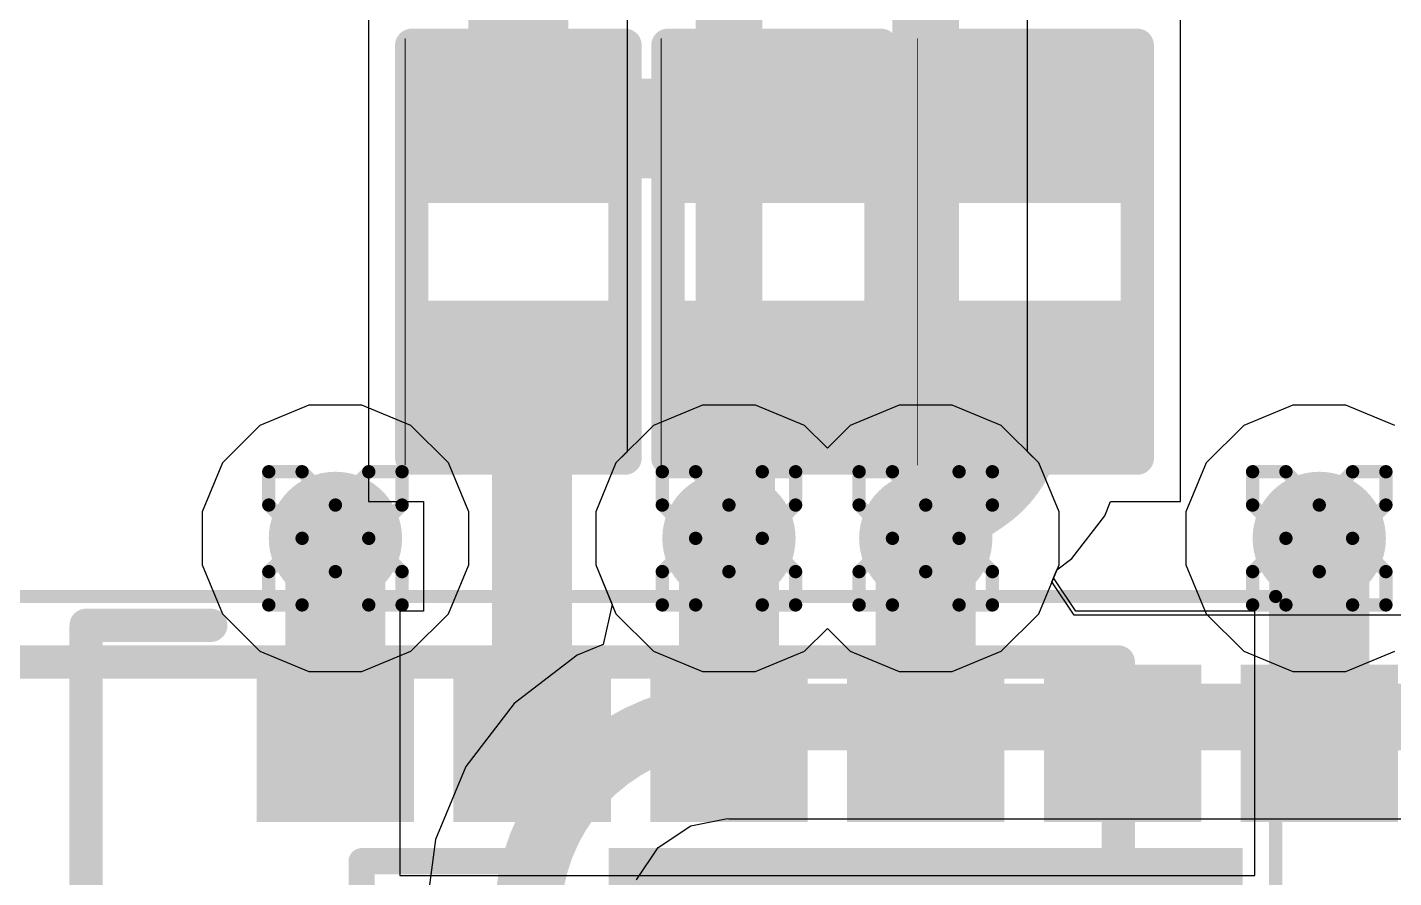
# Model space of a CAD drawing. Header units: inches. Extents: x -13 to 356, y -4 to 120.
# Drawn here: x 2.96 to 8.17, y 34.33 to 37.58 of the extents above; entities that cross this region are included whole.
import ezdxf

# ---------------------------------------------------------------- set-up
doc = ezdxf.new("R2010")
doc.units = ezdxf.units.IN
for name, color, linetype in [('Bottom Layer', 5, 'Continuous'), ('Bottom Overlay', 54, 'Continuous'), ('Bottom Paste', 16, 'Continuous'), ('Bottom Solder', 6, 'Continuous'), ('Drill Drawing', 1, 'Continuous'), ('GND', 16, 'Continuous'), ('Mechanical 13', 56, 'Continuous'), ('Mechanical 15', 56, 'Continuous'), ('POWER', 76, 'Continuous'), ('Top Layer', 1, 'Continuous'), ('Top Overlay', 2, 'Continuous'), ('Via Holes', 16, 'Continuous')]:
    doc.layers.add(name, color=color, linetype=linetype)

# ---------------------------------------------------------------- blocks, each defined once
blk = doc.blocks.new('R___0402_B_3')
at = {"layer": 'Bottom Layer'}
for points in [[(-0.2413, 0.3175), (-0.2413, -0.3175), (-0.6985, -0.3175), (-0.6985, 0.3175)], [(0.6985, 0.3175), (0.6985, -0.3175), (0.2413, -0.3175), (0.2413, 0.3175)]]:
    blk.add_hatch(color=5, dxfattribs=at).paths.add_polyline_path(points)
at = {"layer": 'Bottom Paste'}
for points in [[(-0.2413, 0.3175), (-0.2413, -0.3175), (-0.6985, -0.3175), (-0.6985, 0.3175)], [(0.6985, 0.3175), (0.6985, -0.3175), (0.2413, -0.3175), (0.2413, 0.3175)]]:
    blk.add_hatch(color=16, dxfattribs=at).paths.add_polyline_path(points)
at = {"layer": 'Bottom Solder'}
for points in [[(-0.1863, 0.3725), (-0.1863, -0.3725), (-0.7535, -0.3725), (-0.7535, 0.3725)], [(0.7535, 0.3725), (0.7535, -0.3725), (0.1863, -0.3725), (0.1863, 0.3725)]]:
    blk.add_hatch(color=6, dxfattribs=at).paths.add_polyline_path(points)
at = {"layer": 'Bottom Overlay'}
for points in [[(-0.7874, 0.4064, 0.127, 0.127, 0), (0.7874, 0.4064, 0.127, 0.127, 0)], [(-0.7874, 0.4064, 0.127, 0.127, 0), (-0.7874, -0.4064, 0.127, 0.127, 0)], [(0.7874, 0.4064, 0.127, 0.127, 0), (0.7874, -0.4064, 0.127, 0.127, 0)], [(-0.8128, 0.4318, 0.00323, 0.00323, 0), (0.8128, 0.4318, 0.00323, 0.00323, 0)], [(-0.7874, -0.4064, 0.127, 0.127, 0), (0.7874, -0.4064, 0.127, 0.127, 0)]]:
    blk.add_lwpolyline(points, format="xyseb", dxfattribs=at)
for points in [[(-0.8191, 0.4064, 0.0635, 0.0635, 1), (-0.7556, 0.4064, 0.0635, 0.0635, 1)], [(-0.8191, 0.4064, 0.0635, 0.0635, 1), (-0.7556, 0.4064, 0.0635, 0.0635, 1)], [(0.7556, 0.4064, 0.0635, 0.0635, 1), (0.8191, 0.4064, 0.0635, 0.0635, 1)], [(0.7556, 0.4064, 0.0635, 0.0635, 1), (0.8191, 0.4064, 0.0635, 0.0635, 1)], [(-0.8136, 0.4318, 0.00161, 0.00161, 1), (-0.812, 0.4318, 0.00161, 0.00161, 1)], [(0.812, 0.4318, 0.00161, 0.00161, 1), (0.8136, 0.4318, 0.00161, 0.00161, 1)], [(-0.8191, -0.4064, 0.0635, 0.0635, 1), (-0.7556, -0.4064, 0.0635, 0.0635, 1)], [(-0.8191, -0.4064, 0.0635, 0.0635, 1), (-0.7556, -0.4064, 0.0635, 0.0635, 1)], [(0.7556, -0.4064, 0.0635, 0.0635, 1), (0.8191, -0.4064, 0.0635, 0.0635, 1)], [(0.7556, -0.4064, 0.0635, 0.0635, 1), (0.8191, -0.4064, 0.0635, 0.0635, 1)]]:
    blk.add_lwpolyline(points, format="xyseb", close=True, dxfattribs=at)
blk = doc.blocks.new('R___0402_B_7')
at = {"layer": 'Bottom Layer'}
for points in [[(-0.2413, 0.3175), (-0.2413, -0.3175), (-0.6985, -0.3175), (-0.6985, 0.3175)], [(0.6985, 0.3175), (0.6985, -0.3175), (0.2413, -0.3175), (0.2413, 0.3175)]]:
    blk.add_hatch(color=5, dxfattribs=at).paths.add_polyline_path(points)
at = {"layer": 'Bottom Paste'}
for points in [[(-0.2413, 0.3175), (-0.2413, -0.3175), (-0.6985, -0.3175), (-0.6985, 0.3175)], [(0.6985, 0.3175), (0.6985, -0.3175), (0.2413, -0.3175), (0.2413, 0.3175)]]:
    blk.add_hatch(color=16, dxfattribs=at).paths.add_polyline_path(points)
at = {"layer": 'Bottom Solder'}
for points in [[(-0.1863, 0.3725), (-0.1863, -0.3725), (-0.7535, -0.3725), (-0.7535, 0.3725)], [(0.7535, 0.3725), (0.7535, -0.3725), (0.1863, -0.3725), (0.1863, 0.3725)]]:
    blk.add_hatch(color=6, dxfattribs=at).paths.add_polyline_path(points)
at = {"layer": 'Bottom Overlay'}
for points in [[(-0.7874, 0.4064, 0.127, 0.127, 0), (0.7874, 0.4064, 0.127, 0.127, 0)], [(-0.7874, 0.4064, 0.127, 0.127, 0), (-0.7874, -0.4064, 0.127, 0.127, 0)], [(0.7874, 0.4064, 0.127, 0.127, 0), (0.7874, -0.4064, 0.127, 0.127, 0)], [(-0.8128, 0.4318, 0.00323, 0.00323, 0), (0.8128, 0.4318, 0.00323, 0.00323, 0)], [(-0.7874, -0.4064, 0.127, 0.127, 0), (0.7874, -0.4064, 0.127, 0.127, 0)]]:
    blk.add_lwpolyline(points, format="xyseb", dxfattribs=at)
for points in [[(-0.8191, 0.4064, 0.0635, 0.0635, 1), (-0.7556, 0.4064, 0.0635, 0.0635, 1)], [(-0.8191, 0.4064, 0.0635, 0.0635, 1), (-0.7556, 0.4064, 0.0635, 0.0635, 1)], [(0.7556, 0.4064, 0.0635, 0.0635, 1), (0.8191, 0.4064, 0.0635, 0.0635, 1)], [(0.7556, 0.4064, 0.0635, 0.0635, 1), (0.8191, 0.4064, 0.0635, 0.0635, 1)], [(-0.8136, 0.4318, 0.00161, 0.00161, 1), (-0.812, 0.4318, 0.00161, 0.00161, 1)], [(0.812, 0.4318, 0.00161, 0.00161, 1), (0.8136, 0.4318, 0.00161, 0.00161, 1)], [(-0.8191, -0.4064, 0.0635, 0.0635, 1), (-0.7556, -0.4064, 0.0635, 0.0635, 1)], [(-0.8191, -0.4064, 0.0635, 0.0635, 1), (-0.7556, -0.4064, 0.0635, 0.0635, 1)], [(0.7556, -0.4064, 0.0635, 0.0635, 1), (0.8191, -0.4064, 0.0635, 0.0635, 1)], [(0.7556, -0.4064, 0.0635, 0.0635, 1), (0.8191, -0.4064, 0.0635, 0.0635, 1)]]:
    blk.add_lwpolyline(points, format="xyseb", close=True, dxfattribs=at)
blk = doc.blocks.new('R___0402_B_8')
at = {"layer": 'Bottom Layer'}
for points in [[(-0.2413, 0.3175), (-0.2413, -0.3175), (-0.6985, -0.3175), (-0.6985, 0.3175)], [(0.6985, 0.3175), (0.6985, -0.3175), (0.2413, -0.3175), (0.2413, 0.3175)]]:
    blk.add_hatch(color=5, dxfattribs=at).paths.add_polyline_path(points)
at = {"layer": 'Bottom Paste'}
for points in [[(-0.2413, 0.3175), (-0.2413, -0.3175), (-0.6985, -0.3175), (-0.6985, 0.3175)], [(0.6985, 0.3175), (0.6985, -0.3175), (0.2413, -0.3175), (0.2413, 0.3175)]]:
    blk.add_hatch(color=16, dxfattribs=at).paths.add_polyline_path(points)
at = {"layer": 'Bottom Solder'}
for points in [[(-0.1863, 0.3725), (-0.1863, -0.3725), (-0.7535, -0.3725), (-0.7535, 0.3725)], [(0.7535, 0.3725), (0.7535, -0.3725), (0.1863, -0.3725), (0.1863, 0.3725)]]:
    blk.add_hatch(color=6, dxfattribs=at).paths.add_polyline_path(points)
at = {"layer": 'Bottom Overlay'}
for points in [[(-0.7874, 0.4064, 0.127, 0.127, 0), (0.7874, 0.4064, 0.127, 0.127, 0)], [(-0.7874, 0.4064, 0.127, 0.127, 0), (-0.7874, -0.4064, 0.127, 0.127, 0)], [(0.7874, 0.4064, 0.127, 0.127, 0), (0.7874, -0.4064, 0.127, 0.127, 0)], [(-0.8128, 0.4318, 0.00323, 0.00323, 0), (0.8128, 0.4318, 0.00323, 0.00323, 0)], [(-0.7874, -0.4064, 0.127, 0.127, 0), (0.7874, -0.4064, 0.127, 0.127, 0)]]:
    blk.add_lwpolyline(points, format="xyseb", dxfattribs=at)
for points in [[(-0.8191, 0.4064, 0.0635, 0.0635, 1), (-0.7556, 0.4064, 0.0635, 0.0635, 1)], [(-0.8191, 0.4064, 0.0635, 0.0635, 1), (-0.7556, 0.4064, 0.0635, 0.0635, 1)], [(0.7556, 0.4064, 0.0635, 0.0635, 1), (0.8191, 0.4064, 0.0635, 0.0635, 1)], [(0.7556, 0.4064, 0.0635, 0.0635, 1), (0.8191, 0.4064, 0.0635, 0.0635, 1)], [(-0.8136, 0.4318, 0.00161, 0.00161, 1), (-0.812, 0.4318, 0.00161, 0.00161, 1)], [(0.812, 0.4318, 0.00161, 0.00161, 1), (0.8136, 0.4318, 0.00161, 0.00161, 1)], [(-0.8191, -0.4064, 0.0635, 0.0635, 1), (-0.7556, -0.4064, 0.0635, 0.0635, 1)], [(-0.8191, -0.4064, 0.0635, 0.0635, 1), (-0.7556, -0.4064, 0.0635, 0.0635, 1)], [(0.7556, -0.4064, 0.0635, 0.0635, 1), (0.8191, -0.4064, 0.0635, 0.0635, 1)], [(0.7556, -0.4064, 0.0635, 0.0635, 1), (0.8191, -0.4064, 0.0635, 0.0635, 1)]]:
    blk.add_lwpolyline(points, format="xyseb", close=True, dxfattribs=at)
blk = doc.blocks.new('VL53L5CXV0GC_1_B_22')
at = {"layer": 'Bottom Layer'}
for points in [[(-1.158, 0.5999), (1.158, 0.5999), (1.158, -0.6001), (-1.158, -0.6001)], [(-1.7499, -0.7999), (-1.2499, -0.7999), (-1.2499, -1.2999), (-1.7499, -1.2999)], [(-1.0001, -0.7999), (-0.5001, -0.7999), (-0.5001, -1.2999), (-1.0001, -1.2999)], [(-0.25, -0.7999), (0.25, -0.7999), (0.25, -1.2999), (-0.25, -1.2999)], [(0.5001, -0.7999), (1.0001, -0.7999), (1.0001, -1.2999), (0.5001, -1.2999)], [(1.2501, -0.7999), (1.7501, -0.7999), (1.7501, -1.2999), (1.2501, -1.2999)], [(1.9999, -0.7999), (2.4999, -0.7999), (2.4999, -1.2999), (1.9999, -1.2999)]]:
    blk.add_hatch(color=5, dxfattribs=at).paths.add_polyline_path(points)
at = {"layer": 'Bottom Paste'}
for points in [[(-1.158, 0.5999), (1.158, 0.5999), (1.158, -0.6001), (-1.158, -0.6001)], [(-1.7499, -0.7999), (-1.2499, -0.7999), (-1.2499, -1.2999), (-1.7499, -1.2999)], [(-1.0001, -0.7999), (-0.5001, -0.7999), (-0.5001, -1.2999), (-1.0001, -1.2999)], [(-0.25, -0.7999), (0.25, -0.7999), (0.25, -1.2999), (-0.25, -1.2999)], [(0.5001, -0.7999), (1.0001, -0.7999), (1.0001, -1.2999), (0.5001, -1.2999)], [(1.2501, -0.7999), (1.7501, -0.7999), (1.7501, -1.2999), (1.2501, -1.2999)], [(1.9999, -0.7999), (2.4999, -0.7999), (2.4999, -1.2999), (1.9999, -1.2999)]]:
    blk.add_hatch(color=16, dxfattribs=at).paths.add_polyline_path(points)
at = {"layer": 'Bottom Solder'}
for points in [[(-1.208, 0.6499), (1.208, 0.6499), (1.208, -0.6501), (-1.208, -0.6501)], [(-1.7999, -0.7499), (-1.1999, -0.7499), (-1.1999, -1.3499), (-1.7999, -1.3499)], [(-1.0501, -0.7499), (-0.4501, -0.7499), (-0.4501, -1.3499), (-1.0501, -1.3499)], [(-0.3, -0.7499), (0.3, -0.7499), (0.3, -1.3499), (-0.3, -1.3499)], [(0.4501, -0.7499), (1.0501, -0.7499), (1.0501, -1.3499), (0.4501, -1.3499)], [(1.2001, -0.7499), (1.8001, -0.7499), (1.8001, -1.3499), (1.2001, -1.3499)], [(1.9499, -0.7499), (2.5499, -0.7499), (2.5499, -1.3499), (1.9499, -1.3499)]]:
    blk.add_hatch(color=6, dxfattribs=at).paths.add_polyline_path(points)
at = {"layer": 'Bottom Overlay'}
for points in [[(3.2001, 1.5, 0.127, 0.127, 0), (3.2001, -1.5, 0.127, 0.127, 0)], [(1.4501, 0.5998, 0.1, 0.1, 0), (1.4501, -0.6001, 0.1, 0.1, 0)], [(2.1501, 0.5998, 0.1, 0.1, 0), (2.1501, -0.6001, 0.1, 0.1, 0)], [(2.1501, -0.6001, 0.1, 0.1, 0), (1.4501, -0.6001, 0.1, 0.1, 0)], [(3.2001, -1.5, 0.127, 0.127, 0), (2.7251, -1.5, 0.127, 0.127, 0)]]:
    blk.add_lwpolyline(points, format="xyseb", dxfattribs=at)
for points in [[(1.4251, -0.6001, 0.05, 0.05, 1), (1.4751, -0.6001, 0.05, 0.05, 1)], [(1.4251, -0.6001, 0.05, 0.05, 1), (1.4751, -0.6001, 0.05, 0.05, 1)], [(2.1251, -0.6001, 0.05, 0.05, 1), (2.1751, -0.6001, 0.05, 0.05, 1)], [(2.1251, -0.6001, 0.05, 0.05, 1), (2.1751, -0.6001, 0.05, 0.05, 1)], [(2.6933, -1.5, 0.0635, 0.0635, 1), (2.7568, -1.5, 0.0635, 0.0635, 1)], [(3.1683, -1.5, 0.0635, 0.0635, 1), (3.2318, -1.5, 0.0635, 0.0635, 1)], [(3.1683, -1.5, 0.0635, 0.0635, 1), (3.2318, -1.5, 0.0635, 0.0635, 1)]]:
    blk.add_lwpolyline(points, format="xyseb", close=True, dxfattribs=at)
blk = doc.blocks.new('IND_CLF7045T_3R3N_D_24')
at = {"layer": 'Mechanical 13'}
for points in [[(-3.6, 3.45, 0.127, 0.127, 0), (3.6, 3.45, 0.127, 0.127, 0)], [(3.6, -3.45, 0.127, 0.127, 0), (3.6, 3.45, 0.127, 0.127, 0)]]:
    blk.add_lwpolyline(points, format="xyseb", dxfattribs=at)
blk.add_lwpolyline([(3.5683, 3.45, 0.0635, 0.0635, 1), (3.6318, 3.45, 0.0635, 0.0635, 1)], format="xyseb", close=True, dxfattribs=at)
blk.add_lwpolyline([(3.5683, 3.45, 0.0635, 0.0635, 1), (3.6318, 3.45, 0.0635, 0.0635, 1)], format="xyseb", close=True, dxfattribs=at)
at = {"layer": 'Mechanical 15'}
for points in [[(-4.2, 3.7, 0.05, 0.05, 0), (4.2, 3.7, 0.05, 0.05, 0)], [(4.2, -3.7, 0.05, 0.05, 0), (4.2, 3.7, 0.05, 0.05, 0)]]:
    blk.add_lwpolyline(points, format="xyseb", dxfattribs=at)
blk.add_lwpolyline([(4.1875, 3.7, 0.025, 0.025, 1), (4.2125, 3.7, 0.025, 0.025, 1)], format="xyseb", close=True, dxfattribs=at)
blk.add_lwpolyline([(4.1875, 3.7, 0.025, 0.025, 1), (4.2125, 3.7, 0.025, 0.025, 1)], format="xyseb", close=True, dxfattribs=at)
at = {"layer": 'Top Overlay'}
for points in [[(-3.6, 3.45, 0.127, 0.127, 0), (3.6, 3.45, 0.127, 0.127, 0)], [(3.6, 1.42, 0.127, 0.127, 0), (3.6, 3.45, 0.127, 0.127, 0)]]:
    blk.add_lwpolyline(points, format="xyseb", dxfattribs=at)
blk.add_lwpolyline([(3.5683, 3.45, 0.0635, 0.0635, 1), (3.6318, 3.45, 0.0635, 0.0635, 1)], format="xyseb", close=True, dxfattribs=at)
blk.add_lwpolyline([(3.5683, 3.45, 0.0635, 0.0635, 1), (3.6318, 3.45, 0.0635, 0.0635, 1)], format="xyseb", close=True, dxfattribs=at)

msp = doc.modelspace()

# ---------------------------------------------------------------- hatches: boundary and pattern name
at = {"layer": 'Bottom Layer'}
h = msp.add_hatch(color=5, dxfattribs=at)
edge = h.paths.add_edge_path()
edge.add_arc((4.1347, 35.6287), 0.254, 0, 360)
h = msp.add_hatch(color=5, dxfattribs=at)
edge = h.paths.add_edge_path()
edge.add_arc((5.6346, 35.6287), 0.254, 0, 360)
h = msp.add_hatch(color=5, dxfattribs=at)
edge = h.paths.add_edge_path()
edge.add_arc((6.3847, 35.6287), 0.254, 0, 360)
h = msp.add_hatch(color=5, dxfattribs=at)
edge = h.paths.add_edge_path()
edge.add_arc((7.8845, 35.6287), 0.254, 0, 360)
at = {"layer": 'GND'}
h = msp.add_hatch(color=16, dxfattribs=at)
edge = h.paths.add_edge_path()
edge.add_arc((4.1347, 35.6287), 0.254, 0, 360)
h = msp.add_hatch(color=16, dxfattribs=at)
edge = h.paths.add_edge_path()
edge.add_arc((5.6346, 35.6287), 0.254, 0, 360)
h = msp.add_hatch(color=16, dxfattribs=at)
edge = h.paths.add_edge_path()
edge.add_arc((6.3847, 35.6287), 0.254, 0, 360)
h = msp.add_hatch(color=16, dxfattribs=at)
edge = h.paths.add_edge_path()
edge.add_arc((7.8845, 35.6287), 0.254, 0, 360)
at = {"layer": 'POWER'}
h = msp.add_hatch(color=76, dxfattribs=at)
edge = h.paths.add_edge_path()
edge.add_arc((4.1347, 35.6287), 0.254, 0, 360)
h = msp.add_hatch(color=76, dxfattribs=at)
edge = h.paths.add_edge_path()
edge.add_arc((5.6346, 35.6287), 0.254, 0, 360)
h = msp.add_hatch(color=76, dxfattribs=at)
edge = h.paths.add_edge_path()
edge.add_arc((6.3847, 35.6287), 0.254, 0, 360)
h = msp.add_hatch(color=76, dxfattribs=at)
edge = h.paths.add_edge_path()
edge.add_arc((7.8845, 35.6287), 0.254, 0, 360)
at = {"layer": 'Top Layer'}
h = msp.add_hatch(color=1, dxfattribs=at)
edge = h.paths.add_edge_path()
edge.add_arc((4.1347, 35.6287), 0.254, 0, 360)
h = msp.add_hatch(color=1, dxfattribs=at)
edge = h.paths.add_edge_path()
edge.add_arc((5.6346, 35.6287), 0.254, 0, 360)
h = msp.add_hatch(color=1, dxfattribs=at)
edge = h.paths.add_edge_path()
edge.add_arc((6.3847, 35.6287), 0.254, 0, 360)
h = msp.add_hatch(color=1, dxfattribs=at)
edge = h.paths.add_edge_path()
edge.add_arc((7.8845, 35.6287), 0.254, 0, 360)
at = {"layer": 'Via Holes'}
h = msp.add_hatch(color=7, dxfattribs=at)
edge = h.paths.add_edge_path()
edge.add_arc((4.1347, 35.6287), 0.127, 0, 360)
h = msp.add_hatch(color=7, dxfattribs=at)
edge = h.paths.add_edge_path()
edge.add_arc((5.6346, 35.6287), 0.127, 0, 360)
h = msp.add_hatch(color=7, dxfattribs=at)
edge = h.paths.add_edge_path()
edge.add_arc((6.3847, 35.6287), 0.127, 0, 360)
h = msp.add_hatch(color=7, dxfattribs=at)
edge = h.paths.add_edge_path()
edge.add_arc((7.8845, 35.6287), 0.127, 0, 360)

# ---------------------------------------------------------------- linework, layer by layer
at = {"layer": 'Bottom Layer'}
for p, q in [((4.2605, 37.6745), (4.2605, 36.7093)), ((7.356, 36.7093), (7.356, 37.6745)), ((4.2605, 36.7093), (4.2605, 35.7695)), ((7.356, 35.7695), (7.356, 36.7093)), ((4.2605, 35.7695), (4.4702, 35.7695)), ((4.4702, 35.7695), (4.4702, 35.3509)), ((7.0667, 35.715), (7.0893, 35.7695)), ((7.0893, 35.7695), (7.356, 35.7695)), ((6.9415, 35.5519), (7.0667, 35.715)), ((6.8846, 35.5082), (6.9415, 35.5519)), ((6.872, 35.4779), (6.8846, 35.5082)), ((6.9569, 35.3509), (6.872, 35.4779)), ((4.4702, 35.3509), (4.3805, 35.3509)), ((4.3805, 35.3509), (4.3805, 34.3429)), ((7.6387, 35.3509), (6.9569, 35.3509)), ((7.6387, 34.3429), (7.6387, 35.3509)), ((4.3805, 34.3429), (7.6387, 34.3429))]:
    msp.add_line(p, q, dxfattribs=at)
for points in [[(4.832, 37.1919, 0.381, 0.381, 0), (4.832, 38.0909, 0.381, 0.381, 0)], [(4.832, 37.1919, 0.381, 0.381, 0), (6.7845, 37.1919, 0.381, 0.381, 0)], [(5.6832, 36.1505, 0.254, 0.254, 0), (5.7848, 36.2521, 0.254, 0.254, 0)], [(5.7848, 36.2521, 0.254, 0.254, 0), (5.8082, 36.2521, 0.254, 0.254, 0)], [(6.7845, 36.1087, 0.254, 0.254, 0), (6.7845, 36.2521, 0.254, 0.254, 0)], [(4.8845, 34.8469, 0.3048, 0.3048, 0), (4.8845, 36.1759, 0.3048, 0.3048, 0)], [(5.6832, 35.6773, 0.254, 0.254, 0), (5.6832, 36.1505, 0.254, 0.254, 0)], [(6.7845, 36.1087, 0.254, 0.254, -0.251161), (6.6059, 35.7758, 0.254, 0.254, 0)], [(6.3847, 35.6287, 0.254, 0.254, 0), (6.6059, 35.7758, 0.254, 0.254, 0)], [(4.1347, 34.8469, 0.381, 0.381, 0), (4.1347, 35.6287, 0.381, 0.381, 0)], [(5.6346, 34.8469, 0.381, 0.381, 0), (5.6346, 35.6287, 0.381, 0.381, 0)], [(5.6346, 35.6287, 0.254, 0.254, 0), (5.6832, 35.6773, 0.254, 0.254, 0)], [(6.3847, 34.8469, 0.381, 0.381, 0), (6.3847, 35.6287, 0.381, 0.381, 0)], [(7.8845, 34.8469, 0.381, 0.381, 0), (7.8845, 35.6287, 0.381, 0.381, 0)]]:
    msp.add_lwpolyline(points, format="xyseb", dxfattribs=at)
for points in [[(4.7367, 37.1919, 0.1905, 0.1905, 1), (4.9272, 37.1919, 0.1905, 0.1905, 1)], [(4.7367, 37.1919, 0.1905, 0.1905, 1), (4.9272, 37.1919, 0.1905, 0.1905, 1)], [(6.6892, 37.1919, 0.1905, 0.1905, 1), (6.8797, 37.1919, 0.1905, 0.1905, 1)], [(5.7213, 36.2521, 0.127, 0.127, 1), (5.8483, 36.2521, 0.127, 0.127, 1)], [(5.7213, 36.2521, 0.127, 0.127, 1), (5.8483, 36.2521, 0.127, 0.127, 1)], [(5.7447, 36.2521, 0.127, 0.127, 1), (5.8717, 36.2521, 0.127, 0.127, 1)], [(6.721, 36.2521, 0.127, 0.127, 1), (6.848, 36.2521, 0.127, 0.127, 1)], [(4.8083, 36.1759, 0.1524, 0.1524, 1), (4.9607, 36.1759, 0.1524, 0.1524, 1)], [(5.6197, 36.1505, 0.127, 0.127, 1), (5.7467, 36.1505, 0.127, 0.127, 1)], [(5.6197, 36.1505, 0.127, 0.127, 1), (5.7467, 36.1505, 0.127, 0.127, 1)], [(6.721, 36.1087, 0.127, 0.127, 1), (6.848, 36.1087, 0.127, 0.127, 1)], [(6.721, 36.1087, 0.127, 0.127, 1), (6.848, 36.1087, 0.127, 0.127, 1)], [(6.5424, 35.7758, 0.127, 0.127, 1), (6.6694, 35.7758, 0.127, 0.127, 1)], [(6.5424, 35.7758, 0.127, 0.127, 1), (6.6694, 35.7758, 0.127, 0.127, 1)], [(4.0395, 35.6287, 0.1905, 0.1905, 1), (4.23, 35.6287, 0.1905, 0.1905, 1)], [(5.5393, 35.6287, 0.1905, 0.1905, 1), (5.7298, 35.6287, 0.1905, 0.1905, 1)], [(5.6197, 35.6773, 0.127, 0.127, 1), (5.7467, 35.6773, 0.127, 0.127, 1)], [(5.6197, 35.6773, 0.127, 0.127, 1), (5.7467, 35.6773, 0.127, 0.127, 1)], [(6.2894, 35.6287, 0.1905, 0.1905, 1), (6.4799, 35.6287, 0.1905, 0.1905, 1)], [(7.7893, 35.6287, 0.1905, 0.1905, 1), (7.9798, 35.6287, 0.1905, 0.1905, 1)], [(5.5711, 35.6287, 0.127, 0.127, 1), (5.6981, 35.6287, 0.127, 0.127, 1)], [(6.3212, 35.6287, 0.127, 0.127, 1), (6.4482, 35.6287, 0.127, 0.127, 1)], [(4.0395, 34.8469, 0.1905, 0.1905, 1), (4.23, 34.8469, 0.1905, 0.1905, 1)], [(4.8083, 34.8469, 0.1524, 0.1524, 1), (4.9607, 34.8469, 0.1524, 0.1524, 1)], [(5.5393, 34.8469, 0.1905, 0.1905, 1), (5.7298, 34.8469, 0.1905, 0.1905, 1)], [(6.2894, 34.8469, 0.1905, 0.1905, 1), (6.4799, 34.8469, 0.1905, 0.1905, 1)], [(7.7893, 34.8469, 0.1905, 0.1905, 1), (7.9798, 34.8469, 0.1905, 0.1905, 1)]]:
    msp.add_lwpolyline(points, format="xyseb", close=True, dxfattribs=at)
at = {"layer": 'Drill Drawing'}
for points in [[(3.8807, 35.7557, 0.0508, 0.0508, 0), (3.8807, 35.8827, 0.0508, 0.0508, 0)], [(3.8807, 35.8827, 0.0508, 0.0508, 0), (4.0077, 35.8827, 0.0508, 0.0508, 0)], [(4.0077, 35.8827, 0.0508, 0.0508, 0), (4.1347, 35.7557, 0.0508, 0.0508, 0)], [(4.1347, 35.7557, 0.0508, 0.0508, 0), (4.2617, 35.8827, 0.0508, 0.0508, 0)], [(4.2617, 35.8827, 0.0508, 0.0508, 0), (4.3887, 35.8827, 0.0508, 0.0508, 0)], [(4.3887, 35.7557, 0.0508, 0.0508, 0), (4.3887, 35.8827, 0.0508, 0.0508, 0)], [(5.3806, 35.7557, 0.0508, 0.0508, 0), (5.3806, 35.8827, 0.0508, 0.0508, 0)], [(5.3806, 35.8827, 0.0508, 0.0508, 0), (5.5076, 35.8827, 0.0508, 0.0508, 0)], [(5.5076, 35.8827, 0.0508, 0.0508, 0), (5.6346, 35.7557, 0.0508, 0.0508, 0)], [(5.6346, 35.7557, 0.0508, 0.0508, 0), (5.7616, 35.8827, 0.0508, 0.0508, 0)], [(5.7616, 35.8827, 0.0508, 0.0508, 0), (5.8886, 35.8827, 0.0508, 0.0508, 0)], [(5.8886, 35.7557, 0.0508, 0.0508, 0), (5.8886, 35.8827, 0.0508, 0.0508, 0)], [(6.1307, 35.7557, 0.0508, 0.0508, 0), (6.1307, 35.8827, 0.0508, 0.0508, 0)], [(6.1307, 35.8827, 0.0508, 0.0508, 0), (6.2577, 35.8827, 0.0508, 0.0508, 0)], [(6.2577, 35.8827, 0.0508, 0.0508, 0), (6.3847, 35.7557, 0.0508, 0.0508, 0)], [(6.3847, 35.7557, 0.0508, 0.0508, 0), (6.5117, 35.8827, 0.0508, 0.0508, 0)], [(6.5117, 35.8827, 0.0508, 0.0508, 0), (6.6387, 35.8827, 0.0508, 0.0508, 0)], [(6.6387, 35.7557, 0.0508, 0.0508, 0), (6.6387, 35.8827, 0.0508, 0.0508, 0)], [(7.6305, 35.7557, 0.0508, 0.0508, 0), (7.6305, 35.8827, 0.0508, 0.0508, 0)], [(7.6305, 35.8827, 0.0508, 0.0508, 0), (7.7575, 35.8827, 0.0508, 0.0508, 0)], [(7.7575, 35.8827, 0.0508, 0.0508, 0), (7.8845, 35.7557, 0.0508, 0.0508, 0)], [(7.8845, 35.7557, 0.0508, 0.0508, 0), (8.0115, 35.8827, 0.0508, 0.0508, 0)], [(8.0115, 35.8827, 0.0508, 0.0508, 0), (8.1385, 35.8827, 0.0508, 0.0508, 0)], [(8.1385, 35.7557, 0.0508, 0.0508, 0), (8.1385, 35.8827, 0.0508, 0.0508, 0)], [(3.8807, 35.7557, 0.0508, 0.0508, 0), (4.0077, 35.6287, 0.0508, 0.0508, 0)], [(4.2617, 35.6287, 0.0508, 0.0508, 0), (4.3887, 35.7557, 0.0508, 0.0508, 0)], [(5.3806, 35.7557, 0.0508, 0.0508, 0), (5.5076, 35.6287, 0.0508, 0.0508, 0)], [(5.7616, 35.6287, 0.0508, 0.0508, 0), (5.8886, 35.7557, 0.0508, 0.0508, 0)], [(6.1307, 35.7557, 0.0508, 0.0508, 0), (6.2577, 35.6287, 0.0508, 0.0508, 0)], [(6.5117, 35.6287, 0.0508, 0.0508, 0), (6.6387, 35.7557, 0.0508, 0.0508, 0)], [(7.6305, 35.7557, 0.0508, 0.0508, 0), (7.7575, 35.6287, 0.0508, 0.0508, 0)], [(8.0115, 35.6287, 0.0508, 0.0508, 0), (8.1385, 35.7557, 0.0508, 0.0508, 0)], [(3.8807, 35.5017, 0.0508, 0.0508, 0), (4.0077, 35.6287, 0.0508, 0.0508, 0)], [(4.2617, 35.6287, 0.0508, 0.0508, 0), (4.3887, 35.5017, 0.0508, 0.0508, 0)], [(5.3806, 35.5017, 0.0508, 0.0508, 0), (5.5076, 35.6287, 0.0508, 0.0508, 0)], [(5.7616, 35.6287, 0.0508, 0.0508, 0), (5.8886, 35.5017, 0.0508, 0.0508, 0)], [(6.1307, 35.5017, 0.0508, 0.0508, 0), (6.2577, 35.6287, 0.0508, 0.0508, 0)], [(6.5117, 35.6287, 0.0508, 0.0508, 0), (6.6387, 35.5017, 0.0508, 0.0508, 0)], [(7.6305, 35.5017, 0.0508, 0.0508, 0), (7.7575, 35.6287, 0.0508, 0.0508, 0)], [(8.0115, 35.6287, 0.0508, 0.0508, 0), (8.1385, 35.5017, 0.0508, 0.0508, 0)], [(3.8807, 35.3747, 0.0508, 0.0508, 0), (3.8807, 35.5017, 0.0508, 0.0508, 0)], [(4.0077, 35.3747, 0.0508, 0.0508, 0), (4.1347, 35.5017, 0.0508, 0.0508, 0)], [(4.1347, 35.5017, 0.0508, 0.0508, 0), (4.2617, 35.3747, 0.0508, 0.0508, 0)], [(4.3887, 35.3747, 0.0508, 0.0508, 0), (4.3887, 35.5017, 0.0508, 0.0508, 0)], [(5.3806, 35.3747, 0.0508, 0.0508, 0), (5.3806, 35.5017, 0.0508, 0.0508, 0)], [(5.5076, 35.3747, 0.0508, 0.0508, 0), (5.6346, 35.5017, 0.0508, 0.0508, 0)], [(5.6346, 35.5017, 0.0508, 0.0508, 0), (5.7616, 35.3747, 0.0508, 0.0508, 0)], [(5.8886, 35.3747, 0.0508, 0.0508, 0), (5.8886, 35.5017, 0.0508, 0.0508, 0)], [(6.1307, 35.3747, 0.0508, 0.0508, 0), (6.1307, 35.5017, 0.0508, 0.0508, 0)], [(6.2577, 35.3747, 0.0508, 0.0508, 0), (6.3847, 35.5017, 0.0508, 0.0508, 0)], [(6.3847, 35.5017, 0.0508, 0.0508, 0), (6.5117, 35.3747, 0.0508, 0.0508, 0)], [(6.6387, 35.3747, 0.0508, 0.0508, 0), (6.6387, 35.5017, 0.0508, 0.0508, 0)], [(7.6305, 35.3747, 0.0508, 0.0508, 0), (7.6305, 35.5017, 0.0508, 0.0508, 0)], [(7.7575, 35.3747, 0.0508, 0.0508, 0), (7.8845, 35.5017, 0.0508, 0.0508, 0)], [(7.8845, 35.5017, 0.0508, 0.0508, 0), (8.0115, 35.3747, 0.0508, 0.0508, 0)], [(8.1385, 35.3747, 0.0508, 0.0508, 0), (8.1385, 35.5017, 0.0508, 0.0508, 0)], [(3.8807, 35.3747, 0.0508, 0.0508, 0), (4.0077, 35.3747, 0.0508, 0.0508, 0)], [(4.2617, 35.3747, 0.0508, 0.0508, 0), (4.3887, 35.3747, 0.0508, 0.0508, 0)], [(5.3806, 35.3747, 0.0508, 0.0508, 0), (5.5076, 35.3747, 0.0508, 0.0508, 0)], [(5.7616, 35.3747, 0.0508, 0.0508, 0), (5.8886, 35.3747, 0.0508, 0.0508, 0)], [(6.1307, 35.3747, 0.0508, 0.0508, 0), (6.2577, 35.3747, 0.0508, 0.0508, 0)], [(6.5117, 35.3747, 0.0508, 0.0508, 0), (6.6387, 35.3747, 0.0508, 0.0508, 0)], [(7.6305, 35.3747, 0.0508, 0.0508, 0), (7.7575, 35.3747, 0.0508, 0.0508, 0)], [(8.0115, 35.3747, 0.0508, 0.0508, 0), (8.1385, 35.3747, 0.0508, 0.0508, 0)]]:
    msp.add_lwpolyline(points, format="xyseb", dxfattribs=at)
for points in [[(3.868, 35.8827, 0.0254, 0.0254, 1), (3.8934, 35.8827, 0.0254, 0.0254, 1)], [(3.868, 35.8827, 0.0254, 0.0254, 1), (3.8934, 35.8827, 0.0254, 0.0254, 1)], [(3.995, 35.8827, 0.0254, 0.0254, 1), (4.0204, 35.8827, 0.0254, 0.0254, 1)], [(3.995, 35.8827, 0.0254, 0.0254, 1), (4.0204, 35.8827, 0.0254, 0.0254, 1)], [(4.249, 35.8827, 0.0254, 0.0254, 1), (4.2744, 35.8827, 0.0254, 0.0254, 1)], [(4.249, 35.8827, 0.0254, 0.0254, 1), (4.2744, 35.8827, 0.0254, 0.0254, 1)], [(4.376, 35.8827, 0.0254, 0.0254, 1), (4.4014, 35.8827, 0.0254, 0.0254, 1)], [(4.376, 35.8827, 0.0254, 0.0254, 1), (4.4014, 35.8827, 0.0254, 0.0254, 1)], [(5.3679, 35.8827, 0.0254, 0.0254, 1), (5.3933, 35.8827, 0.0254, 0.0254, 1)], [(5.3679, 35.8827, 0.0254, 0.0254, 1), (5.3933, 35.8827, 0.0254, 0.0254, 1)], [(5.4949, 35.8827, 0.0254, 0.0254, 1), (5.5203, 35.8827, 0.0254, 0.0254, 1)], [(5.4949, 35.8827, 0.0254, 0.0254, 1), (5.5203, 35.8827, 0.0254, 0.0254, 1)], [(5.7489, 35.8827, 0.0254, 0.0254, 1), (5.7743, 35.8827, 0.0254, 0.0254, 1)], [(5.7489, 35.8827, 0.0254, 0.0254, 1), (5.7743, 35.8827, 0.0254, 0.0254, 1)], [(5.8759, 35.8827, 0.0254, 0.0254, 1), (5.9013, 35.8827, 0.0254, 0.0254, 1)], [(5.8759, 35.8827, 0.0254, 0.0254, 1), (5.9013, 35.8827, 0.0254, 0.0254, 1)], [(6.118, 35.8827, 0.0254, 0.0254, 1), (6.1434, 35.8827, 0.0254, 0.0254, 1)], [(6.118, 35.8827, 0.0254, 0.0254, 1), (6.1434, 35.8827, 0.0254, 0.0254, 1)], [(6.245, 35.8827, 0.0254, 0.0254, 1), (6.2704, 35.8827, 0.0254, 0.0254, 1)], [(6.245, 35.8827, 0.0254, 0.0254, 1), (6.2704, 35.8827, 0.0254, 0.0254, 1)], [(6.499, 35.8827, 0.0254, 0.0254, 1), (6.5244, 35.8827, 0.0254, 0.0254, 1)], [(6.499, 35.8827, 0.0254, 0.0254, 1), (6.5244, 35.8827, 0.0254, 0.0254, 1)], [(6.626, 35.8827, 0.0254, 0.0254, 1), (6.6514, 35.8827, 0.0254, 0.0254, 1)], [(6.626, 35.8827, 0.0254, 0.0254, 1), (6.6514, 35.8827, 0.0254, 0.0254, 1)], [(7.6178, 35.8827, 0.0254, 0.0254, 1), (7.6432, 35.8827, 0.0254, 0.0254, 1)], [(7.6178, 35.8827, 0.0254, 0.0254, 1), (7.6432, 35.8827, 0.0254, 0.0254, 1)], [(7.7448, 35.8827, 0.0254, 0.0254, 1), (7.7702, 35.8827, 0.0254, 0.0254, 1)], [(7.7448, 35.8827, 0.0254, 0.0254, 1), (7.7702, 35.8827, 0.0254, 0.0254, 1)], [(7.9988, 35.8827, 0.0254, 0.0254, 1), (8.0242, 35.8827, 0.0254, 0.0254, 1)], [(7.9988, 35.8827, 0.0254, 0.0254, 1), (8.0242, 35.8827, 0.0254, 0.0254, 1)], [(8.1258, 35.8827, 0.0254, 0.0254, 1), (8.1512, 35.8827, 0.0254, 0.0254, 1)], [(8.1258, 35.8827, 0.0254, 0.0254, 1), (8.1512, 35.8827, 0.0254, 0.0254, 1)], [(3.868, 35.7557, 0.0254, 0.0254, 1), (3.8934, 35.7557, 0.0254, 0.0254, 1)], [(3.868, 35.7557, 0.0254, 0.0254, 1), (3.8934, 35.7557, 0.0254, 0.0254, 1)], [(4.122, 35.7557, 0.0254, 0.0254, 1), (4.1474, 35.7557, 0.0254, 0.0254, 1)], [(4.122, 35.7557, 0.0254, 0.0254, 1), (4.1474, 35.7557, 0.0254, 0.0254, 1)], [(4.376, 35.7557, 0.0254, 0.0254, 1), (4.4014, 35.7557, 0.0254, 0.0254, 1)], [(4.376, 35.7557, 0.0254, 0.0254, 1), (4.4014, 35.7557, 0.0254, 0.0254, 1)], [(5.3679, 35.7557, 0.0254, 0.0254, 1), (5.3933, 35.7557, 0.0254, 0.0254, 1)], [(5.3679, 35.7557, 0.0254, 0.0254, 1), (5.3933, 35.7557, 0.0254, 0.0254, 1)], [(5.6219, 35.7557, 0.0254, 0.0254, 1), (5.6473, 35.7557, 0.0254, 0.0254, 1)], [(5.6219, 35.7557, 0.0254, 0.0254, 1), (5.6473, 35.7557, 0.0254, 0.0254, 1)], [(5.8759, 35.7557, 0.0254, 0.0254, 1), (5.9013, 35.7557, 0.0254, 0.0254, 1)], [(5.8759, 35.7557, 0.0254, 0.0254, 1), (5.9013, 35.7557, 0.0254, 0.0254, 1)], [(6.118, 35.7557, 0.0254, 0.0254, 1), (6.1434, 35.7557, 0.0254, 0.0254, 1)], [(6.118, 35.7557, 0.0254, 0.0254, 1), (6.1434, 35.7557, 0.0254, 0.0254, 1)], [(6.372, 35.7557, 0.0254, 0.0254, 1), (6.3974, 35.7557, 0.0254, 0.0254, 1)], [(6.372, 35.7557, 0.0254, 0.0254, 1), (6.3974, 35.7557, 0.0254, 0.0254, 1)], [(6.626, 35.7557, 0.0254, 0.0254, 1), (6.6514, 35.7557, 0.0254, 0.0254, 1)], [(6.626, 35.7557, 0.0254, 0.0254, 1), (6.6514, 35.7557, 0.0254, 0.0254, 1)], [(7.6178, 35.7557, 0.0254, 0.0254, 1), (7.6432, 35.7557, 0.0254, 0.0254, 1)], [(7.6178, 35.7557, 0.0254, 0.0254, 1), (7.6432, 35.7557, 0.0254, 0.0254, 1)], [(7.8718, 35.7557, 0.0254, 0.0254, 1), (7.8972, 35.7557, 0.0254, 0.0254, 1)], [(7.8718, 35.7557, 0.0254, 0.0254, 1), (7.8972, 35.7557, 0.0254, 0.0254, 1)], [(8.1258, 35.7557, 0.0254, 0.0254, 1), (8.1512, 35.7557, 0.0254, 0.0254, 1)], [(8.1258, 35.7557, 0.0254, 0.0254, 1), (8.1512, 35.7557, 0.0254, 0.0254, 1)], [(3.995, 35.6287, 0.0254, 0.0254, 1), (4.0204, 35.6287, 0.0254, 0.0254, 1)], [(3.995, 35.6287, 0.0254, 0.0254, 1), (4.0204, 35.6287, 0.0254, 0.0254, 1)], [(4.249, 35.6287, 0.0254, 0.0254, 1), (4.2744, 35.6287, 0.0254, 0.0254, 1)], [(4.249, 35.6287, 0.0254, 0.0254, 1), (4.2744, 35.6287, 0.0254, 0.0254, 1)], [(5.4949, 35.6287, 0.0254, 0.0254, 1), (5.5203, 35.6287, 0.0254, 0.0254, 1)], [(5.4949, 35.6287, 0.0254, 0.0254, 1), (5.5203, 35.6287, 0.0254, 0.0254, 1)], [(5.7489, 35.6287, 0.0254, 0.0254, 1), (5.7743, 35.6287, 0.0254, 0.0254, 1)], [(5.7489, 35.6287, 0.0254, 0.0254, 1), (5.7743, 35.6287, 0.0254, 0.0254, 1)], [(6.245, 35.6287, 0.0254, 0.0254, 1), (6.2704, 35.6287, 0.0254, 0.0254, 1)], [(6.245, 35.6287, 0.0254, 0.0254, 1), (6.2704, 35.6287, 0.0254, 0.0254, 1)], [(6.499, 35.6287, 0.0254, 0.0254, 1), (6.5244, 35.6287, 0.0254, 0.0254, 1)], [(6.499, 35.6287, 0.0254, 0.0254, 1), (6.5244, 35.6287, 0.0254, 0.0254, 1)], [(7.7448, 35.6287, 0.0254, 0.0254, 1), (7.7702, 35.6287, 0.0254, 0.0254, 1)], [(7.7448, 35.6287, 0.0254, 0.0254, 1), (7.7702, 35.6287, 0.0254, 0.0254, 1)], [(7.9988, 35.6287, 0.0254, 0.0254, 1), (8.0242, 35.6287, 0.0254, 0.0254, 1)], [(7.9988, 35.6287, 0.0254, 0.0254, 1), (8.0242, 35.6287, 0.0254, 0.0254, 1)], [(3.868, 35.5017, 0.0254, 0.0254, 1), (3.8934, 35.5017, 0.0254, 0.0254, 1)], [(3.868, 35.5017, 0.0254, 0.0254, 1), (3.8934, 35.5017, 0.0254, 0.0254, 1)], [(4.122, 35.5017, 0.0254, 0.0254, 1), (4.1474, 35.5017, 0.0254, 0.0254, 1)], [(4.122, 35.5017, 0.0254, 0.0254, 1), (4.1474, 35.5017, 0.0254, 0.0254, 1)], [(4.376, 35.5017, 0.0254, 0.0254, 1), (4.4014, 35.5017, 0.0254, 0.0254, 1)], [(4.376, 35.5017, 0.0254, 0.0254, 1), (4.4014, 35.5017, 0.0254, 0.0254, 1)], [(5.3679, 35.5017, 0.0254, 0.0254, 1), (5.3933, 35.5017, 0.0254, 0.0254, 1)], [(5.3679, 35.5017, 0.0254, 0.0254, 1), (5.3933, 35.5017, 0.0254, 0.0254, 1)], [(5.6219, 35.5017, 0.0254, 0.0254, 1), (5.6473, 35.5017, 0.0254, 0.0254, 1)], [(5.6219, 35.5017, 0.0254, 0.0254, 1), (5.6473, 35.5017, 0.0254, 0.0254, 1)], [(5.8759, 35.5017, 0.0254, 0.0254, 1), (5.9013, 35.5017, 0.0254, 0.0254, 1)], [(5.8759, 35.5017, 0.0254, 0.0254, 1), (5.9013, 35.5017, 0.0254, 0.0254, 1)], [(6.118, 35.5017, 0.0254, 0.0254, 1), (6.1434, 35.5017, 0.0254, 0.0254, 1)], [(6.118, 35.5017, 0.0254, 0.0254, 1), (6.1434, 35.5017, 0.0254, 0.0254, 1)], [(6.372, 35.5017, 0.0254, 0.0254, 1), (6.3974, 35.5017, 0.0254, 0.0254, 1)], [(6.372, 35.5017, 0.0254, 0.0254, 1), (6.3974, 35.5017, 0.0254, 0.0254, 1)], [(6.626, 35.5017, 0.0254, 0.0254, 1), (6.6514, 35.5017, 0.0254, 0.0254, 1)], [(6.626, 35.5017, 0.0254, 0.0254, 1), (6.6514, 35.5017, 0.0254, 0.0254, 1)], [(7.6178, 35.5017, 0.0254, 0.0254, 1), (7.6432, 35.5017, 0.0254, 0.0254, 1)], [(7.6178, 35.5017, 0.0254, 0.0254, 1), (7.6432, 35.5017, 0.0254, 0.0254, 1)], [(7.8718, 35.5017, 0.0254, 0.0254, 1), (7.8972, 35.5017, 0.0254, 0.0254, 1)], [(7.8718, 35.5017, 0.0254, 0.0254, 1), (7.8972, 35.5017, 0.0254, 0.0254, 1)], [(8.1258, 35.5017, 0.0254, 0.0254, 1), (8.1512, 35.5017, 0.0254, 0.0254, 1)], [(8.1258, 35.5017, 0.0254, 0.0254, 1), (8.1512, 35.5017, 0.0254, 0.0254, 1)], [(3.868, 35.3747, 0.0254, 0.0254, 1), (3.8934, 35.3747, 0.0254, 0.0254, 1)], [(3.868, 35.3747, 0.0254, 0.0254, 1), (3.8934, 35.3747, 0.0254, 0.0254, 1)], [(3.995, 35.3747, 0.0254, 0.0254, 1), (4.0204, 35.3747, 0.0254, 0.0254, 1)], [(3.995, 35.3747, 0.0254, 0.0254, 1), (4.0204, 35.3747, 0.0254, 0.0254, 1)], [(4.249, 35.3747, 0.0254, 0.0254, 1), (4.2744, 35.3747, 0.0254, 0.0254, 1)], [(4.249, 35.3747, 0.0254, 0.0254, 1), (4.2744, 35.3747, 0.0254, 0.0254, 1)], [(4.376, 35.3747, 0.0254, 0.0254, 1), (4.4014, 35.3747, 0.0254, 0.0254, 1)], [(4.376, 35.3747, 0.0254, 0.0254, 1), (4.4014, 35.3747, 0.0254, 0.0254, 1)], [(5.3679, 35.3747, 0.0254, 0.0254, 1), (5.3933, 35.3747, 0.0254, 0.0254, 1)], [(5.3679, 35.3747, 0.0254, 0.0254, 1), (5.3933, 35.3747, 0.0254, 0.0254, 1)], [(5.4949, 35.3747, 0.0254, 0.0254, 1), (5.5203, 35.3747, 0.0254, 0.0254, 1)], [(5.4949, 35.3747, 0.0254, 0.0254, 1), (5.5203, 35.3747, 0.0254, 0.0254, 1)], [(5.7489, 35.3747, 0.0254, 0.0254, 1), (5.7743, 35.3747, 0.0254, 0.0254, 1)], [(5.7489, 35.3747, 0.0254, 0.0254, 1), (5.7743, 35.3747, 0.0254, 0.0254, 1)], [(5.8759, 35.3747, 0.0254, 0.0254, 1), (5.9013, 35.3747, 0.0254, 0.0254, 1)], [(5.8759, 35.3747, 0.0254, 0.0254, 1), (5.9013, 35.3747, 0.0254, 0.0254, 1)], [(6.118, 35.3747, 0.0254, 0.0254, 1), (6.1434, 35.3747, 0.0254, 0.0254, 1)], [(6.118, 35.3747, 0.0254, 0.0254, 1), (6.1434, 35.3747, 0.0254, 0.0254, 1)], [(6.245, 35.3747, 0.0254, 0.0254, 1), (6.2704, 35.3747, 0.0254, 0.0254, 1)], [(6.245, 35.3747, 0.0254, 0.0254, 1), (6.2704, 35.3747, 0.0254, 0.0254, 1)], [(6.499, 35.3747, 0.0254, 0.0254, 1), (6.5244, 35.3747, 0.0254, 0.0254, 1)], [(6.499, 35.3747, 0.0254, 0.0254, 1), (6.5244, 35.3747, 0.0254, 0.0254, 1)], [(6.626, 35.3747, 0.0254, 0.0254, 1), (6.6514, 35.3747, 0.0254, 0.0254, 1)], [(6.626, 35.3747, 0.0254, 0.0254, 1), (6.6514, 35.3747, 0.0254, 0.0254, 1)], [(7.6178, 35.3747, 0.0254, 0.0254, 1), (7.6432, 35.3747, 0.0254, 0.0254, 1)], [(7.6178, 35.3747, 0.0254, 0.0254, 1), (7.6432, 35.3747, 0.0254, 0.0254, 1)], [(7.7448, 35.3747, 0.0254, 0.0254, 1), (7.7702, 35.3747, 0.0254, 0.0254, 1)], [(7.7448, 35.3747, 0.0254, 0.0254, 1), (7.7702, 35.3747, 0.0254, 0.0254, 1)], [(7.9988, 35.3747, 0.0254, 0.0254, 1), (8.0242, 35.3747, 0.0254, 0.0254, 1)], [(7.9988, 35.3747, 0.0254, 0.0254, 1), (8.0242, 35.3747, 0.0254, 0.0254, 1)], [(8.1258, 35.3747, 0.0254, 0.0254, 1), (8.1512, 35.3747, 0.0254, 0.0254, 1)], [(8.1258, 35.3747, 0.0254, 0.0254, 1), (8.1512, 35.3747, 0.0254, 0.0254, 1)]]:
    msp.add_lwpolyline(points, format="xyseb", close=True, dxfattribs=at)
at = {"layer": 'GND'}
for p, q in [((5.5335, 36.1367), (5.3468, 36.0594)), ((5.7356, 36.1367), (5.5335, 36.1367)), ((5.9223, 36.0594), (5.7356, 36.1367)), ((6.2836, 36.1367), (6.0969, 36.0594)), ((6.4857, 36.1367), (6.2836, 36.1367)), ((6.6724, 36.0594), (6.4857, 36.1367)), ((5.3468, 36.0594), (5.2039, 35.9165)), ((6.0096, 35.9721), (5.9223, 36.0594)), ((6.0969, 36.0594), (6.0096, 35.9721)), ((6.8153, 35.9165), (6.6724, 36.0594)), ((5.2039, 35.9165), (5.1266, 35.7298)), ((6.8927, 35.7298), (6.8153, 35.9165)), ((5.1266, 35.7298), (5.1266, 35.5277)), ((6.8927, 35.5277), (6.8927, 35.7298)), ((5.1266, 35.5277), (5.2039, 35.3409)), ((6.8153, 35.3409), (6.8927, 35.5277)), ((5.2039, 35.3409), (5.3468, 35.198)), ((6.6724, 35.198), (6.8153, 35.3409)), ((5.9223, 35.198), (6.0096, 35.2853)), ((6.0096, 35.2853), (6.0969, 35.198)), ((5.3468, 35.198), (5.5335, 35.1207)), ((5.7356, 35.1207), (5.9223, 35.198)), ((6.0969, 35.198), (6.2836, 35.1207)), ((6.4857, 35.1207), (6.6724, 35.198)), ((5.5335, 35.1207), (5.7356, 35.1207)), ((6.2836, 35.1207), (6.4857, 35.1207))]:
    msp.add_line(p, q, dxfattribs=at)
at = {"layer": 'POWER'}
for p, q in [((4.0337, 36.1367), (3.847, 36.0594)), ((4.2358, 36.1367), (4.0337, 36.1367)), ((4.4225, 36.0594), (4.2358, 36.1367)), ((5.5335, 36.1367), (5.3468, 36.0594)), ((5.7356, 36.1367), (5.5335, 36.1367)), ((5.9223, 36.0594), (5.7356, 36.1367)), ((6.2836, 36.1367), (6.0969, 36.0594)), ((6.4857, 36.1367), (6.2836, 36.1367)), ((6.6724, 36.0594), (6.4857, 36.1367)), ((7.7835, 36.1367), (7.5968, 36.0594)), ((7.9856, 36.1367), (7.7835, 36.1367)), ((8.1723, 36.0594), (7.9856, 36.1367)), ((3.847, 36.0594), (3.7041, 35.9165)), ((4.5654, 35.9165), (4.4225, 36.0594)), ((5.3468, 36.0594), (5.2039, 35.9165)), ((6.0096, 35.9721), (5.9223, 36.0594)), ((6.0969, 36.0594), (6.0096, 35.9721)), ((6.8153, 35.9165), (6.6724, 36.0594)), ((7.5968, 36.0594), (7.4539, 35.9165)), ((3.7041, 35.9165), (3.6267, 35.7298)), ((4.6427, 35.7298), (4.5654, 35.9165)), ((5.2039, 35.9165), (5.1266, 35.7298)), ((6.8927, 35.7298), (6.8153, 35.9165)), ((7.4539, 35.9165), (7.3765, 35.7298)), ((3.6267, 35.7298), (3.6267, 35.5277)), ((4.6427, 35.5277), (4.6427, 35.7298)), ((5.1266, 35.7298), (5.1266, 35.5277)), ((6.8927, 35.5277), (6.8927, 35.7298)), ((7.3765, 35.7298), (7.3765, 35.5277)), ((3.6267, 35.5277), (3.7041, 35.3409)), ((4.5654, 35.3409), (4.6427, 35.5277)), ((5.1266, 35.5277), (5.2039, 35.3409)), ((6.8153, 35.3409), (6.8927, 35.5277)), ((7.3765, 35.5277), (7.4539, 35.3409)), ((3.7041, 35.3409), (3.847, 35.198)), ((4.4225, 35.198), (4.5654, 35.3409)), ((5.2039, 35.3409), (5.3468, 35.198)), ((6.6724, 35.198), (6.8153, 35.3409)), ((7.4539, 35.3409), (7.5968, 35.198)), ((5.9223, 35.198), (6.0096, 35.2853)), ((6.0096, 35.2853), (6.0969, 35.198)), ((3.847, 35.198), (4.0337, 35.1207)), ((4.2358, 35.1207), (4.4225, 35.198)), ((5.3468, 35.198), (5.5335, 35.1207)), ((5.7356, 35.1207), (5.9223, 35.198)), ((6.0969, 35.198), (6.2836, 35.1207)), ((6.4857, 35.1207), (6.6724, 35.198)), ((7.5968, 35.198), (7.7835, 35.1207)), ((7.9856, 35.1207), (8.1723, 35.198)), ((4.0337, 35.1207), (4.2358, 35.1207)), ((5.5335, 35.1207), (5.7356, 35.1207)), ((6.2836, 35.1207), (6.4857, 35.1207)), ((7.7835, 35.1207), (7.9856, 35.1207))]:
    msp.add_line(p, q, dxfattribs=at)
at = {"layer": 'Top Layer'}
for p, q in [((6.7731, 35.9587), (6.7731, 38.1432)), ((5.2461, 37.6208), (5.2461, 35.9587)), ((5.2461, 35.9587), (5.2039, 35.9165)), ((6.8153, 35.9165), (6.7731, 35.9587)), ((5.2039, 35.9165), (5.1266, 35.7298)), ((6.8927, 35.7298), (6.8153, 35.9165)), ((5.1266, 35.7298), (5.1266, 35.5277)), ((6.8927, 35.5277), (6.8927, 35.7298)), ((5.1266, 35.5277), (5.1895, 35.3758)), ((6.8657, 35.4626), (6.8927, 35.5277)), ((6.9505, 35.3356), (6.8657, 35.4626)), ((5.1895, 35.3758), (5.1549, 35.224)), ((10.2074, 35.3356), (6.9505, 35.3356)), ((5.1549, 35.224), (5.0555, 35.1828)), ((5.0555, 35.1828), (4.8157, 34.9988)), ((4.8157, 34.9988), (4.6317, 34.759)), ((4.6317, 34.759), (4.516, 34.4797)), ((5.3653, 34.4492), (5.4889, 34.5317)), ((5.4889, 34.5317), (5.6294, 34.5597)), ((5.6294, 34.5597), (5.6346, 34.5586)), ((5.6346, 34.5586), (10.2074, 34.5586)), ((4.516, 34.4797), (4.4765, 34.1799)), ((5.2828, 34.3256), (5.3653, 34.4492))]:
    msp.add_line(p, q, dxfattribs=at)
for points in [[(5.6346, 35.6287, 0.254, 0.254, 0), (5.6346, 38.5179, 0.254, 0.254, 0)], [(6.3847, 35.6287, 0.254, 0.254, 0), (6.3847, 38.1432, 0.254, 0.254, 0)], [(4.8674, 34.1799, 0.254, 0.254, -0.414214), (5.6346, 34.9471, 0.254, 0.254, 0)], [(5.6346, 34.9471, 0.254, 0.254, 0), (10.5373, 34.9471, 0.254, 0.254, 0)]]:
    msp.add_lwpolyline(points, format="xyseb", dxfattribs=at)
for points in [[(5.5711, 35.6287, 0.127, 0.127, 1), (5.6981, 35.6287, 0.127, 0.127, 1)], [(6.3212, 35.6287, 0.127, 0.127, 1), (6.4482, 35.6287, 0.127, 0.127, 1)], [(5.5711, 34.9471, 0.127, 0.127, 1), (5.6981, 34.9471, 0.127, 0.127, 1)], [(5.5711, 34.9471, 0.127, 0.127, 1), (5.6981, 34.9471, 0.127, 0.127, 1)]]:
    msp.add_lwpolyline(points, format="xyseb", close=True, dxfattribs=at)

# ---------------------------------------------------------------- block references
for name, p, rotation in [('R___0402_B_3', (4.832, 36.722), 90), ('R___0402_B_8', (5.8082, 36.722), 90), ('R___0402_B_7', (6.7845, 36.722), 90), ('VL53L5CXV0GC_1_B_22', (6.3847, 33.797), 180)]:
    msp.add_blockref(name, p, dxfattribs=dict(rotation=rotation))
msp.add_blockref('IND_CLF7045T_3R3N_D_24', (3.5184, 31.707))

doc.saveas('drawing.dxf')
